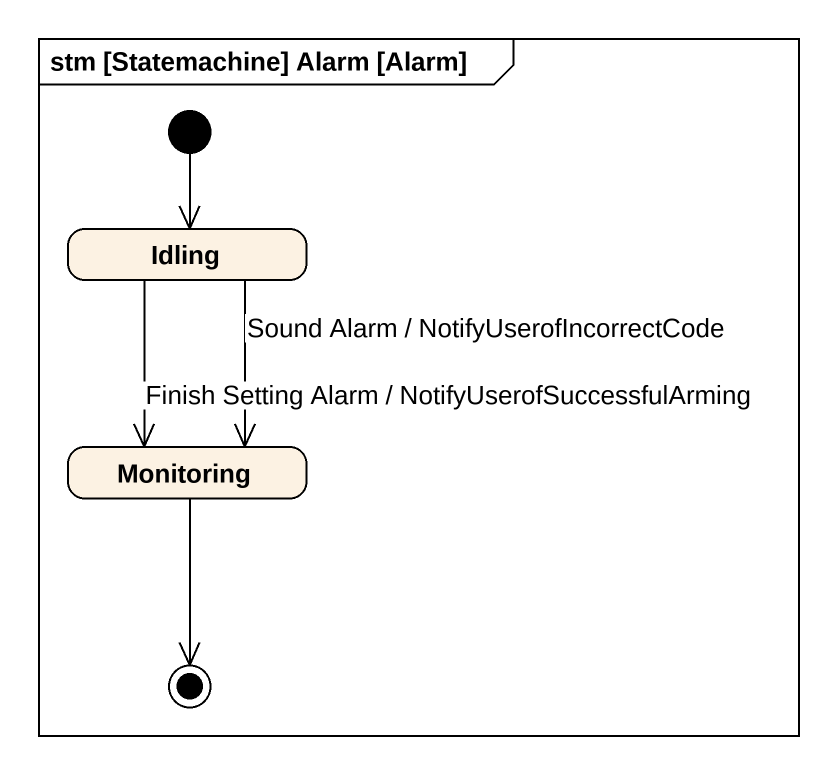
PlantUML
@startuml
mainframe stm [Statemachine] Alarm [Alarm]
hide empty description
state Idling
state Monitoring
[*] --> Idling
Idling --> Monitoring : Sound Alarm / NotifyUserofIncorrectCode
Idling --> Monitoring : Finish Setting Alarm / NotifyUserofSuccessfulArming
Monitoring --> [*]
@enduml
